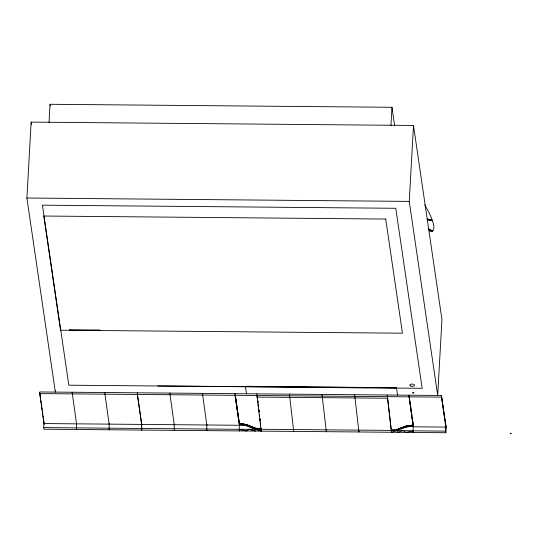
<?xml version="1.0" encoding="UTF-8"?>
<svg xmlns="http://www.w3.org/2000/svg" width="538" height="538" viewBox="0 0 538 538"><rect width="100%" height="100%" fill="white"/><g stroke="black" fill="none" stroke-linecap="round" stroke-linejoin="round"><path stroke-width="0.81" d="M260.991 427.636L261.145 431.113L254.999 429.277L255.234 431.066L248.933 429.29L246.68 430.992L239.181 429.311L43.706 427.589L44.002 422.29M44.21 424.475L44.183 422.922M391.348 429.411L396.802 429.459L396.762 430.461L255.463 429.216L245.812 425.565L239.417 425.007L235.106 393.614L239.497 424.166L242.335 424.193M406.809 426.984L406.856 425.982L408.914 425.632L408.867 426.634L405.06 427.468L396.762 430.461L396.802 429.459M408.867 426.634L410.682 426.52L410.729 425.511L408.732 425.585M412.942 432.451L413.319 424.98M55.441 390.42L55.347 392.094L26.9 198.024L31.143 122.099L413.493 125.462L441.94 319.525L437.697 395.457L409.25 201.394L413.493 125.462M49.019 122.61L50.041 104.285L391.967 107.291L394.636 125.495M235.012 395.309L239.403 425.276L43.934 423.554L39.61 392.323L40.142 394.811M72.058 392.323L72.388 392.323M72.206 392.612L76.531 423.843M76.557 423.332L76.537 429.492M104.654 392.612L104.984 392.612M104.802 392.895L109.127 424.132M109.153 423.614L109.133 429.781M141.615 424.415L137.251 392.895M137.479 392.895L137.325 394.455L141.723 424.415M141.649 423.904L141.629 430.064M141.75 423.904L141.729 430.064M169.746 393.184L170.075 393.184M169.894 393.473L174.211 424.704M174.245 424.193L174.225 430.353M202.342 393.466L202.671 393.473M202.49 393.755L206.807 424.986M206.841 424.475L206.821 430.635M240.715 425.02L240.768 424.018M248.818 426.6L248.872 425.592M250.123 427.118L250.177 426.109M251.434 427.636L251.495 426.627M252.739 428.147L252.799 427.138M256.848 393.803L260.937 429.27L239.181 429.311L239.484 423.453M255.53 428.214L255.476 429.216L255.53 428.214L260.997 428.443L255.866 428.403L247.574 425.081L243.862 424.179L243.795 425.181M261.145 431.113L261.165 430.689M289.417 394.092L293.499 429.553M322.013 394.381L326.337 431.691L326.358 431.261M354.609 394.663L358.933 431.974L358.954 431.55M390.944 125.636L391.967 107.291M387.205 394.953L391.53 432.263L397.219 430.528L397.434 432.317L403.271 430.649L405.995 432.391L413.016 430.837L445.612 431.126L445.847 432.74L43.941 429.203L43.706 427.589M391.53 432.263L391.55 431.839M399.6 429.438L399.653 428.43M400.958 428.947L401.012 427.939M402.33 428.456L402.39 427.448M403.688 427.966L403.749 426.957M411.967 426.526L412.021 425.524M441.368 395.571L446.089 426.459L445.847 432.74M410.682 426.52L413.258 426.54L408.947 395.141L413.245 426.802L445.841 427.091L441.516 395.86M445.612 431.126L445.975 425.679M241.992 425.033L242.06 424.031L244.111 424.139M245.812 425.565L245.879 424.563M405.06 427.468L405.215 426.251M427.367 219.517L430.682 220.156L427.367 219.517L427.495 219.04L432.411 220.546A59.436 43.665 -19.4 0 1 427.273 219.551M428.47 229.444A59.436 57.532 71.9 0 0 432.142 231.152L428.618 229.013M406.856 425.982L396.513 429.64L404.791 426.466A16.57 14.465 -8.3 0 1 410.413 425.511L413.312 425.538M410.75 425.309L413.325 425.336L408.961 425.43L413.036 425.491M26.9 198.024L409.25 201.394M69.57 330.076L99.496 330.036M245.483 386.748L68.817 385.195L42.428 205.18L395.78 208.287L422.169 388.301L396.533 388.08M39.886 391.953L441.301 395.484M39.543 393.594L441.442 397.131M256.956 397.084L387.34 398.228M242.06 423.83L239.484 423.81L243.835 423.978M239.477 424.005L242.376 424.031A16.57 14.465 -8.3 0 1 247.883 425.081L255.866 428.403M432.337 220.338L427.199 219.343L427.387 219.006L427.253 219.491L427.528 218.993M430.682 220.156L427.569 219.248M428.443 229.296L432.222 231.125M429.768 229.807L430.501 230.224L428.51 229.094M239.726 430.925L239.181 429.311L239.417 430.925M441.476 396.688L445 420.743M445.242 422.404L445.605 424.892M409.452 398.066L409.694 399.721M410.548 405.531L410.79 407.185M409.431 398.456L409.674 400.117M409.916 401.772L410.279 404.26M410.528 405.921L410.77 407.575M411.617 413.379L411.859 415.033M412.713 420.837L412.955 422.491M409.041 396.385L409.633 400.433M409.869 402.054L410.225 404.482M410.467 406.103L411.294 411.772M411.53 413.386L411.886 415.82M412.128 417.441L412.364 419.055M412.599 420.676L413.339 425.692L410.501 425.672A16.57 14.465 -8.3 0 0 408.685 425.787M413.251 432.451L413.016 430.837L391.301 430.413L387.434 396.533M397.562 395.1L396.486 387.764L157.802 385.975M245.436 386.432L246.512 393.776M235.402 397.36L236.256 403.164M236.498 404.825L236.74 406.486M236.989 408.147L237.836 413.951M238.078 415.612L238.933 421.415M99.88 330.534L99.806 330.029L99.523 330.345M99.362 330.379L70.027 330.124M50.041 104.285L50.283 105.939M69.9 330.083L69.523 329.76L69.597 330.265M31.143 122.099L31.507 124.587M40.384 396.472L40.626 398.133M41.48 403.937L41.722 405.598M39.61 392.323L40.558 398.799M40.801 400.42L41.157 402.848M41.392 404.468L42.22 410.138M42.462 411.758L42.818 414.186M43.053 415.807L43.289 417.427M43.531 419.048L43.887 421.476M366.479 387.454L366.546 387.932M306.196 386.876L306.263 387.347M293.513 429.553L293.741 431.402M258.482 406.963L258.179 404.482L258.556 407.791M259.383 414.401L259.585 416.056L259.356 414.401M259.888 418.537L260.089 420.191M260.385 422.673L260.688 425.155L260.358 422.673M259.861 418.537L260.157 421.019M247.487 424.865L247.5 426.083M244.817 424.442A16.57 14.465 -8.3 0 1 246.155 424.724M246.727 424.879A16.57 14.465 -8.3 0 1 247.85 425.242M404.879 426.621A16.57 14.465 -8.3 0 1 406.627 426.136M424.744 204.911A35.985 8.749 55 0 1 429.169 230.876M432.142 231.152A62.462 60.458 71.9 0 1 428.53 229.047M432.411 220.546A62.462 45.891 -19.4 0 1 427.602 219.201M412.7 392.848L413.863 392.935L412.7 392.848M511.039 433.312L510.273 433.709L511.1 433.715L511.039 433.312M385.719 219.04L43.793 216.027L60.525 330.197L402.458 333.204L385.719 219.04M395.82 387.737L245.913 386.291L245.98 386.768L395.887 388.214L395.82 387.737M257.48 398.692L257.177 396.21L257.453 398.692M257.984 402.827L257.682 400.346L257.958 402.827M259.087 411.92L258.785 409.445L259.06 411.92M410.655 385.981A2.354 1.13 3.2 0 0 414.502 385.504A2.354 1.13 3.2 0 0 411.429 384.092A2.354 1.13 3.2 0 0 410.655 385.981"/></g></svg>
